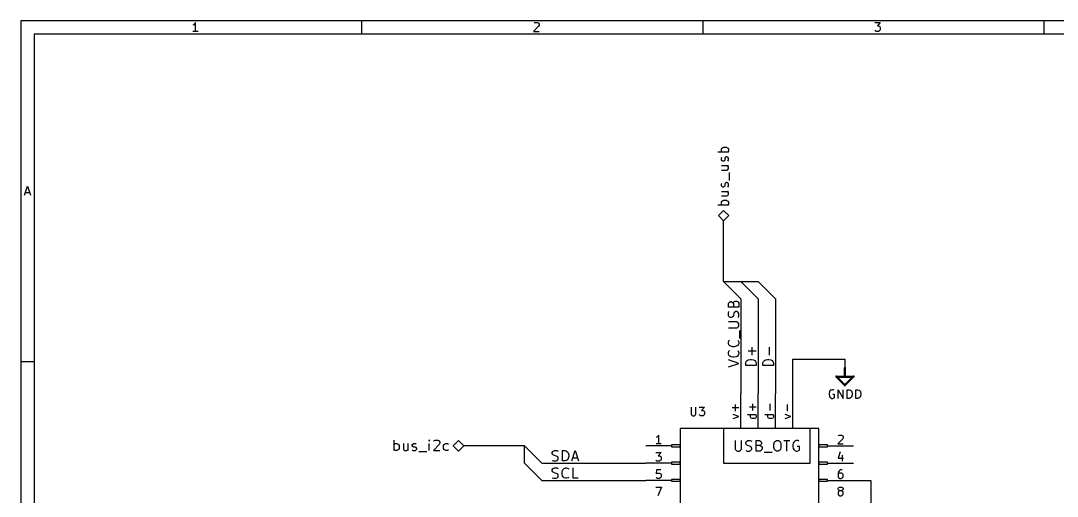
# Model space of a CAD drawing. Extents: x 10 to 287, y -200 to -10.
# Drawn here: x 10 to 161.9, y -79.8 to -10 of the extents above; entities that cross this region are included whole.
import ezdxf

# ---------------------------------------------------------------- set-up
doc = ezdxf.new("R2010")
doc.units = 0
doc.header["$MEASUREMENT"] = 0
doc.layers.add('BLACK', color=7, linetype='CONTINUOUS')
doc.layers.add('WHITE', color=7, linetype='CONTINUOUS')

msp = doc.modelspace()

# ---------------------------------------------------------------- linework, layer by layer
at = {"layer": 'Black'}
for p, q in [((10.0076, -10.0076), (10.0076, -200)), ((286.995, -10.0076), (10.0076, -10.0076)), ((35.3822, -10.5918), (35.2552, -10.6426)), ((35.4838, -10.4648), (35.3822, -10.5918)), ((35.6108, -10.287), (35.4838, -10.4648)), ((35.6108, -11.5824), (35.6108, -10.287)), ((59.9948, -11.9888), (59.9948, -10.0076)), ((85.2424, -10.3886), (85.2932, -10.3378)), ((85.2932, -10.3378), (85.4202, -10.287)), ((85.4202, -10.287), (85.725, -10.287)), ((85.725, -10.287), (85.852, -10.3378)), ((85.852, -10.3378), (85.9028, -10.3886)), ((85.9028, -10.3886), (85.979, -10.5156)), ((85.979, -10.5156), (85.979, -10.6426)), ((110.007, -11.9888), (110.007, -10.0076)), ((135.179, -10.287), (135.992, -10.287)), ((135.992, -10.287), (135.56, -10.7696)), ((159.995, -11.9888), (159.995, -10.0076)), ((11.9888, -11.9888), (11.9888, -198.018)), ((285.013, -11.9888), (11.9888, -11.9888)), ((35.9918, -11.5824), (35.2552, -11.5824)), ((85.9028, -10.8204), (85.1662, -11.5824)), ((85.1662, -11.5824), (85.979, -11.5824)), ((85.979, -10.6426), (85.9028, -10.8204)), ((135.255, -11.5062), (135.179, -11.4554)), ((135.382, -11.5824), (135.255, -11.5062)), ((135.738, -11.5824), (135.382, -11.5824)), ((135.56, -10.7696), (135.738, -10.7696)), ((135.738, -10.7696), (135.865, -10.8204)), ((135.865, -11.5062), (135.738, -11.5824)), ((135.865, -10.8204), (135.915, -10.8966)), ((135.915, -11.4554), (135.865, -11.5062)), ((135.915, -10.8966), (135.992, -11.0236)), ((135.992, -11.3284), (135.915, -11.4554)), ((135.992, -11.0236), (135.992, -11.3284)), ((112.7, -28.8798), (112.776, -28.7274)), ((112.776, -28.7274), (112.852, -28.6512)), ((112.852, -28.6512), (113.005, -28.575)), ((113.005, -28.575), (113.436, -28.575)), ((113.436, -28.575), (113.563, -28.6512)), ((113.563, -28.6512), (113.64, -28.7274)), ((113.64, -28.7274), (113.716, -28.8798)), ((113.716, -29.3116), (112.192, -29.3116)), ((112.7, -29.1592), (112.7, -28.8798)), ((112.776, -29.3116), (112.7, -29.1592)), ((112.7, -30.1752), (112.776, -30.0482)), ((112.7, -30.4038), (112.7, -30.1752)), ((113.284, -30.0482), (113.208, -30.1752)), ((113.208, -30.1752), (113.208, -30.4038)), ((113.436, -29.972), (113.284, -30.0482)), ((113.513, -29.972), (113.436, -29.972)), ((113.64, -30.0482), (113.513, -29.972)), ((113.716, -29.1592), (113.64, -29.3116)), ((113.716, -30.1752), (113.64, -30.0482)), ((113.716, -28.8798), (113.716, -29.1592)), ((113.716, -30.48), (113.716, -30.1752)), ((112.776, -30.5562), (112.7, -30.4038)), ((112.7, -31.2674), (113.716, -31.2674)), ((112.928, -30.6324), (112.776, -30.5562)), ((113.005, -30.6324), (112.928, -30.6324)), ((113.132, -30.5562), (113.005, -30.6324)), ((113.208, -30.4038), (113.132, -30.5562)), ((113.513, -31.9278), (113.64, -31.8516)), ((113.64, -31.3436), (113.563, -31.2674)), ((113.64, -30.6324), (113.716, -30.48)), ((113.716, -31.496), (113.64, -31.3436)), ((113.64, -31.8516), (113.716, -31.6992)), ((113.716, -31.6992), (113.716, -31.496)), ((112.7, -31.9278), (113.513, -31.9278)), ((113.868, -33.4518), (113.868, -32.2834)), ((10.5664, -35.5854), (10.9982, -34.29)), ((10.9982, -34.29), (11.43, -35.5854)), ((112.7, -33.9598), (112.776, -33.8328)), ((112.7, -34.1884), (112.7, -33.9598)), ((112.776, -34.3408), (112.7, -34.1884)), ((112.928, -34.417), (112.776, -34.3408)), ((113.005, -34.417), (112.928, -34.417)), ((113.132, -34.3408), (113.005, -34.417)), ((113.208, -34.1884), (113.132, -34.3408)), ((113.284, -33.8328), (113.208, -33.9598)), ((113.208, -33.9598), (113.208, -34.1884)), ((113.436, -33.7566), (113.284, -33.8328)), ((113.513, -33.7566), (113.436, -33.7566)), ((113.64, -33.8328), (113.513, -33.7566)), ((113.716, -33.9598), (113.64, -33.8328)), ((113.64, -34.417), (113.716, -34.2646)), ((113.716, -34.2646), (113.716, -33.9598)), ((10.6934, -35.2044), (11.303, -35.2044)), ((112.7, -35.052), (113.716, -35.052)), ((112.7, -35.7124), (113.513, -35.7124)), ((112.776, -36.4998), (112.852, -36.4236)), ((112.852, -36.4236), (113.005, -36.3474)), ((113.005, -36.3474), (113.436, -36.3474)), ((113.436, -36.3474), (113.563, -36.4236)), ((113.513, -35.7124), (113.64, -35.6362)), ((113.64, -35.1282), (113.563, -35.052)), ((113.563, -36.4236), (113.64, -36.4998)), ((113.716, -35.2806), (113.64, -35.1282)), ((113.64, -35.6362), (113.716, -35.4838)), ((113.716, -35.4838), (113.716, -35.2806)), ((113.716, -37.084), (112.192, -37.084)), ((112.268, -38.608), (113.03, -37.846)), ((112.7, -36.6522), (112.776, -36.4998)), ((112.7, -36.9316), (112.7, -36.6522)), ((112.776, -37.084), (112.7, -36.9316)), ((113.03, -37.846), (113.792, -38.608)), ((113.64, -36.4998), (113.716, -36.6522)), ((113.716, -36.9316), (113.64, -37.084)), ((113.716, -36.6522), (113.716, -36.9316)), ((113.03, -39.37), (112.268, -38.608)), ((113.792, -38.608), (113.03, -39.37)), ((113.03, -48.26), (113.03, -39.37)), ((113.03, -48.26), (115.57, -50.8)), ((113.03, -48.26), (118.11, -48.26)), ((115.57, -48.26), (118.11, -50.8)), ((118.11, -48.26), (120.65, -50.8)), ((115.57, -50.8), (115.57, -64.77)), ((118.11, -50.8), (118.11, -64.77)), ((120.65, -50.8), (120.65, -64.77)), ((10.0076, -59.9948), (11.9888, -59.9948)), ((123.19, -64.77), (123.19, -59.69)), ((123.19, -59.69), (130.81, -59.69)), ((130.81, -59.69), (130.81, -60.96)), ((130.759, -63.5508), (129.489, -62.2808)), ((129.54, -62.1538), (130.81, -62.1538)), ((130.861, -63.4492), (129.591, -62.1792)), ((130.734, -62.23), (130.734, -60.96)), ((132.029, -62.1792), (130.759, -63.4492)), ((130.81, -62.1538), (132.08, -62.1538)), ((132.131, -62.2808), (130.861, -63.5508)), ((130.886, -62.23), (130.886, -60.96)), ((129.54, -62.3062), (130.81, -62.3062)), ((130.81, -62.3062), (132.08, -62.3062)), ((115.57, -69.85), (115.57, -64.77)), ((118.11, -69.85), (118.11, -64.77)), ((120.65, -69.85), (120.65, -64.77)), ((123.19, -69.85), (123.19, -64.77)), ((128.549, -64.4652), (128.499, -64.6938)), ((128.499, -64.6938), (128.499, -64.8716)), ((128.499, -64.8716), (128.549, -65.1256)), ((128.6, -64.3382), (128.549, -64.4652)), ((128.549, -65.1256), (128.6, -65.2272)), ((128.727, -64.2112), (128.6, -64.3382)), ((128.6, -65.2272), (128.727, -65.3542)), ((128.905, -64.1604), (128.727, -64.2112)), ((129.083, -64.1604), (128.905, -64.1604)), ((129.261, -64.8716), (129.032, -64.8716)), ((129.21, -64.2112), (129.083, -64.1604)), ((129.21, -65.3542), (129.261, -65.3034)), ((129.261, -65.3034), (129.261, -64.8716)), ((129.819, -65.4304), (129.819, -64.1604)), ((129.819, -64.1604), (130.531, -65.4304)), ((130.531, -65.4304), (130.531, -64.1604)), ((131.14, -65.4304), (131.14, -64.1604)), ((131.14, -64.1604), (131.445, -64.1604)), ((131.445, -64.1604), (131.623, -64.2112)), ((131.623, -64.2112), (131.75, -64.3382)), ((131.75, -65.2272), (131.623, -65.3542)), ((131.75, -64.3382), (131.801, -64.4652)), ((131.801, -65.1256), (131.75, -65.2272)), ((131.801, -64.4652), (131.851, -64.6938)), ((131.851, -64.8716), (131.801, -65.1256)), ((131.851, -64.6938), (131.851, -64.8716)), ((132.41, -65.4304), (132.41, -64.1604)), ((132.41, -64.1604), (132.715, -64.1604)), ((132.715, -64.1604), (132.893, -64.2112)), ((132.893, -64.2112), (133.02, -64.3382)), ((133.02, -65.2272), (132.893, -65.3542)), ((133.02, -64.3382), (133.071, -64.4652)), ((133.071, -65.1256), (133.02, -65.2272)), ((133.071, -64.4652), (133.121, -64.6938)), ((133.121, -64.8716), (133.071, -65.1256)), ((133.121, -64.6938), (133.121, -64.8716)), ((115.265, -66.8274), (114.3, -66.8274)), ((114.783, -67.31), (114.783, -66.3448)), ((117.805, -66.7258), (116.84, -66.7258)), ((117.323, -67.2084), (117.323, -66.2432)), ((119.863, -67.2084), (119.863, -66.2432)), ((122.403, -67.31), (122.403, -66.3448)), ((128.727, -65.3542), (128.905, -65.4304)), ((128.905, -65.4304), (129.032, -65.4304)), ((129.032, -65.4304), (129.21, -65.3542)), ((131.445, -65.4304), (131.14, -65.4304)), ((131.623, -65.3542), (131.445, -65.4304)), ((132.715, -65.4304), (132.41, -65.4304)), ((132.893, -65.3542), (132.715, -65.4304)), ((115.265, -68.0974), (114.402, -67.7926)), ((114.402, -68.4022), (115.265, -68.0974)), ((117.805, -67.818), (116.535, -67.818)), ((116.942, -67.9196), (117.018, -67.818)), ((116.942, -68.1736), (116.942, -67.9196)), ((117.018, -68.3006), (116.942, -68.1736)), ((117.069, -68.3514), (117.018, -68.3006)), ((117.196, -68.4022), (117.069, -68.3514)), ((117.678, -68.3514), (117.551, -68.4022)), ((117.729, -68.3006), (117.678, -68.3514)), ((117.729, -67.818), (117.805, -67.9196)), ((117.805, -68.1736), (117.729, -68.3006)), ((117.805, -67.9196), (117.805, -68.1736)), ((120.345, -67.818), (119.075, -67.818)), ((119.482, -67.9196), (119.558, -67.818)), ((119.482, -68.1736), (119.482, -67.9196)), ((119.558, -68.3006), (119.482, -68.1736)), ((119.609, -68.3514), (119.558, -68.3006)), ((119.736, -68.4022), (119.609, -68.3514)), ((120.218, -68.3514), (120.091, -68.4022)), ((120.269, -68.3006), (120.218, -68.3514)), ((120.269, -67.818), (120.345, -67.9196)), ((120.345, -68.1736), (120.269, -68.3006)), ((120.345, -67.9196), (120.345, -68.1736)), ((122.885, -68.0974), (122.022, -67.7926)), ((122.022, -68.4022), (122.885, -68.0974)), ((106.68, -69.85), (106.68, -123.19)), ((127, -69.85), (106.68, -69.85)), ((113.03, -69.85), (113.03, -74.93)), ((125.73, -69.85), (113.03, -69.85)), ((117.551, -68.4022), (117.196, -68.4022)), ((120.091, -68.4022), (119.736, -68.4022)), ((125.73, -74.93), (125.73, -69.85)), ((127, -123.19), (127, -69.85)), ((103.251, -71.12), (103.149, -71.1708)), ((103.378, -70.993), (103.251, -71.12)), ((103.505, -70.8152), (103.378, -70.993)), ((103.505, -72.0852), (103.505, -70.8152)), ((130.48, -71.3486), (129.743, -72.0852)), ((129.819, -70.9168), (129.87, -70.866)), ((129.87, -70.866), (129.997, -70.8152)), ((129.997, -70.8152), (130.302, -70.8152)), ((130.302, -70.8152), (130.404, -70.866)), ((130.404, -70.866), (130.48, -70.9168)), ((130.48, -70.9168), (130.531, -71.0438)), ((130.531, -71.1708), (130.48, -71.3486)), ((130.531, -71.0438), (130.531, -71.1708)), ((64.7192, -73.0758), (64.7192, -71.5518)), ((64.7192, -72.136), (64.8716, -72.0598)), ((64.8716, -72.0598), (65.151, -72.0598)), ((65.151, -72.0598), (65.3034, -72.136)), ((65.3034, -72.136), (65.3796, -72.2122)), ((65.3796, -72.2122), (65.4558, -72.3646)), ((65.4558, -72.7964), (65.3796, -72.9234)), ((65.4558, -72.3646), (65.4558, -72.7964)), ((66.0908, -72.0598), (66.0908, -72.8726)), ((66.0908, -72.8726), (66.167, -72.9996)), ((66.7512, -72.0598), (66.7512, -73.0758)), ((67.3862, -72.2884), (67.4624, -72.136)), ((67.3862, -72.3646), (67.3862, -72.2884)), ((67.4624, -72.4916), (67.3862, -72.3646)), ((67.4624, -72.136), (67.6148, -72.0598)), ((67.6148, -72.5678), (67.4624, -72.4916)), ((67.6148, -72.0598), (67.8434, -72.0598)), ((67.8434, -72.5678), (67.6148, -72.5678)), ((67.8434, -72.0598), (67.9704, -72.136)), ((67.9704, -72.644), (67.8434, -72.5678)), ((68.0466, -72.7964), (67.9704, -72.644)), ((67.9704, -72.9996), (68.0466, -72.8726)), ((68.0466, -72.8726), (68.0466, -72.7964)), ((69.8754, -71.5518), (69.7992, -71.628)), ((69.7992, -71.628), (69.8754, -71.7042)), ((69.9516, -71.628), (69.8754, -71.5518)), ((69.8754, -71.5518), (69.8754, -71.7042)), ((69.8754, -71.7042), (69.9516, -71.628)), ((69.8754, -73.0758), (69.8754, -72.0598)), ((71.3486, -72.2122), (70.485, -73.0758)), ((70.5358, -71.7042), (70.612, -71.628)), ((70.612, -71.628), (70.7644, -71.5518)), ((70.7644, -71.5518), (71.12, -71.5518)), ((71.12, -71.5518), (71.2724, -71.628)), ((71.2724, -71.628), (71.3486, -71.7042)), ((71.3486, -71.7042), (71.4248, -71.8566)), ((71.4248, -71.9836), (71.3486, -72.2122)), ((71.4248, -71.8566), (71.4248, -71.9836)), ((71.9836, -72.3646), (72.0598, -72.2122)), ((71.9836, -72.7964), (71.9836, -72.3646)), ((72.0598, -72.9234), (71.9836, -72.7964)), ((72.0598, -72.2122), (72.136, -72.136)), ((72.136, -72.136), (72.2884, -72.0598)), ((72.2884, -72.0598), (72.5678, -72.0598)), ((72.5678, -72.0598), (72.7202, -72.136)), ((74.168, -71.628), (73.406, -72.39)), ((73.406, -72.39), (74.168, -73.152)), ((74.93, -72.39), (74.168, -71.628)), ((74.168, -73.152), (74.93, -72.39)), ((83.82, -72.39), (74.93, -72.39)), ((83.82, -72.39), (86.36, -74.93)), ((83.82, -74.93), (83.82, -72.39)), ((105.41, -72.39), (101.6, -72.39)), ((103.861, -72.0852), (103.149, -72.0852)), ((105.41, -72.263), (105.41, -72.517)), ((106.68, -72.263), (105.41, -72.263)), ((105.41, -72.517), (106.68, -72.517)), ((106.68, -72.517), (106.68, -72.263)), ((114.732, -71.628), (114.732, -72.8726)), ((114.732, -72.8726), (114.808, -72.9996)), ((115.545, -72.9996), (115.621, -72.8726)), ((115.621, -72.8726), (115.621, -71.628)), ((116.256, -71.9328), (116.332, -71.7804)), ((116.256, -72.0598), (116.256, -71.9328)), ((116.332, -72.2122), (116.256, -72.0598)), ((116.332, -71.7804), (116.408, -71.7042)), ((116.408, -72.2884), (116.332, -72.2122)), ((116.408, -71.7042), (116.561, -71.628)), ((116.561, -72.3646), (116.408, -72.2884)), ((116.561, -71.628), (116.916, -71.628)), ((116.84, -72.4408), (116.561, -72.3646)), ((116.992, -72.4916), (116.84, -72.4408)), ((116.916, -71.628), (117.145, -71.7042)), ((117.069, -72.5678), (116.992, -72.4916)), ((117.145, -72.7202), (117.069, -72.5678)), ((117.069, -72.9996), (117.145, -72.8726)), ((117.145, -72.8726), (117.145, -72.7202)), ((117.78, -73.152), (117.78, -71.628)), ((117.78, -71.628), (118.288, -71.628)), ((118.288, -72.3646), (117.78, -72.3646)), ((118.288, -71.628), (118.44, -71.7042)), ((118.44, -72.2884), (118.288, -72.3646)), ((118.288, -72.3646), (118.516, -72.4408)), ((118.44, -71.7042), (118.516, -71.7804)), ((118.516, -72.2122), (118.44, -72.2884)), ((118.516, -71.7804), (118.593, -71.9328)), ((118.593, -72.0598), (118.516, -72.2122)), ((118.516, -72.4408), (118.593, -72.4916)), ((118.593, -71.9328), (118.593, -72.0598)), ((118.593, -72.4916), (118.669, -72.644)), ((118.669, -72.8726), (118.593, -72.9996)), ((118.669, -72.644), (118.669, -72.8726)), ((120.396, -72.136), (120.472, -71.8566)), ((120.396, -72.644), (120.396, -72.136)), ((120.472, -72.9488), (120.396, -72.644)), ((120.472, -71.8566), (120.625, -71.7042)), ((120.625, -71.7042), (120.777, -71.628)), ((120.777, -71.628), (121.056, -71.628)), ((121.056, -71.628), (121.209, -71.7042)), ((121.209, -71.7042), (121.361, -71.8566)), ((121.361, -71.8566), (121.412, -72.136)), ((121.412, -72.644), (121.361, -72.9488)), ((121.412, -72.136), (121.412, -72.644)), ((121.869, -71.628), (122.733, -71.628)), ((122.301, -73.152), (122.301, -71.628)), ((123.241, -71.9836), (123.165, -72.2884)), ((123.165, -72.2884), (123.165, -72.4916)), ((123.165, -72.4916), (123.241, -72.7964)), ((123.317, -71.8566), (123.241, -71.9836)), ((123.241, -72.7964), (123.317, -72.9488)), ((123.469, -71.7042), (123.317, -71.8566)), ((123.673, -71.628), (123.469, -71.7042)), ((123.901, -71.628), (123.673, -71.628)), ((124.13, -72.4916), (123.825, -72.4916)), ((124.054, -71.7042), (123.901, -71.628)), ((124.13, -72.9996), (124.13, -72.4916)), ((127, -72.263), (127, -72.517)), ((128.27, -72.263), (127, -72.263)), ((127, -72.517), (128.27, -72.517)), ((128.27, -72.517), (128.27, -72.263)), ((128.27, -72.39), (132.08, -72.39)), ((129.743, -72.0852), (130.531, -72.0852)), ((64.8716, -73.0758), (64.7192, -72.9996)), ((65.151, -73.0758), (64.8716, -73.0758)), ((65.3034, -72.9996), (65.151, -73.0758)), ((65.3796, -72.9234), (65.3034, -72.9996)), ((66.167, -72.9996), (66.3194, -73.0758)), ((66.3194, -73.0758), (66.5226, -73.0758)), ((66.5226, -73.0758), (66.675, -72.9996)), ((66.675, -72.9996), (66.7512, -72.9234)), ((67.3862, -72.9996), (67.5386, -73.0758)), ((67.5386, -73.0758), (67.8434, -73.0758)), ((67.8434, -73.0758), (67.9704, -72.9996)), ((68.3514, -73.2282), (69.5198, -73.2282)), ((70.485, -73.0758), (71.4248, -73.0758)), ((72.136, -72.9996), (72.0598, -72.9234)), ((72.2884, -73.0758), (72.136, -72.9996)), ((72.5678, -73.0758), (72.2884, -73.0758)), ((72.7202, -72.9996), (72.5678, -73.0758)), ((103.073, -73.3552), (103.861, -73.3552)), ((103.861, -73.3552), (103.429, -73.8378)), ((103.429, -73.8378), (103.632, -73.8378)), ((103.632, -73.8378), (103.734, -73.8886)), ((103.734, -73.8886), (103.81, -73.9394)), ((103.81, -73.9394), (103.861, -74.0664)), ((103.861, -74.3712), (103.81, -74.4982)), ((103.861, -74.0664), (103.861, -74.3712)), ((114.808, -72.9996), (114.884, -73.0758)), ((114.884, -73.0758), (115.037, -73.152)), ((115.037, -73.152), (115.316, -73.152)), ((115.316, -73.152), (115.468, -73.0758)), ((115.468, -73.0758), (115.545, -72.9996)), ((116.256, -73.0758), (116.484, -73.152)), ((116.484, -73.152), (116.84, -73.152)), ((116.84, -73.152), (116.992, -73.0758)), ((116.992, -73.0758), (117.069, -72.9996)), ((118.364, -73.152), (117.78, -73.152)), ((118.516, -73.0758), (118.364, -73.152)), ((118.593, -72.9996), (118.516, -73.0758)), ((118.948, -73.3044), (120.117, -73.3044)), ((120.625, -73.0758), (120.472, -72.9488)), ((120.777, -73.152), (120.625, -73.0758)), ((121.056, -73.152), (120.777, -73.152)), ((121.209, -73.0758), (121.056, -73.152)), ((121.361, -72.9488), (121.209, -73.0758)), ((123.317, -72.9488), (123.469, -73.0758)), ((123.469, -73.0758), (123.673, -73.152)), ((123.673, -73.152), (123.825, -73.152)), ((123.825, -73.152), (124.054, -73.0758)), ((124.054, -73.0758), (124.13, -72.9996)), ((130.099, -73.279), (129.819, -74.1934)), ((129.819, -74.1934), (130.581, -74.1934)), ((130.404, -73.7616), (130.404, -74.6252)), ((83.82, -74.93), (86.36, -77.47)), ((86.36, -74.93), (101.6, -74.93)), ((105.41, -74.93), (101.6, -74.93)), ((103.149, -74.549), (103.073, -74.4982)), ((103.251, -74.6252), (103.149, -74.549)), ((103.2, -75.8952), (103.149, -76.4794)), ((103.81, -75.8952), (103.2, -75.8952)), ((103.632, -74.6252), (103.251, -74.6252)), ((103.734, -74.549), (103.632, -74.6252)), ((103.81, -74.4982), (103.734, -74.549)), ((105.41, -74.803), (105.41, -75.057)), ((106.68, -74.803), (105.41, -74.803)), ((105.41, -75.057), (106.68, -75.057)), ((106.68, -75.057), (106.68, -74.803)), ((113.03, -74.93), (125.73, -74.93)), ((127, -74.803), (127, -75.057)), ((128.27, -74.803), (127, -74.803)), ((127, -75.057), (128.27, -75.057)), ((128.27, -75.057), (128.27, -74.803)), ((128.27, -74.93), (132.08, -74.93)), ((130.048, -75.946), (129.997, -75.9968)), ((130.175, -75.8952), (130.048, -75.946)), ((130.404, -75.8952), (130.175, -75.8952)), ((86.36, -77.47), (101.6, -77.47)), ((105.41, -77.47), (101.6, -77.47)), ((103.149, -76.4794), (103.2, -76.4286)), ((103.2, -77.089), (103.149, -77.0382)), ((103.2, -76.4286), (103.327, -76.3778)), ((103.327, -77.1652), (103.2, -77.089)), ((103.327, -76.3778), (103.632, -76.3778)), ((103.632, -77.1652), (103.327, -77.1652)), ((103.632, -76.3778), (103.734, -76.4286)), ((103.734, -77.089), (103.632, -77.1652)), ((103.734, -76.4286), (103.81, -76.4794)), ((103.81, -77.0382), (103.734, -77.089)), ((103.81, -76.4794), (103.861, -76.6064)), ((103.861, -76.9112), (103.81, -77.0382)), ((103.861, -76.6064), (103.861, -76.9112)), ((105.41, -77.343), (105.41, -77.597)), ((106.68, -77.343), (105.41, -77.343)), ((106.68, -77.597), (106.68, -77.343)), ((127, -77.343), (127, -77.597)), ((128.27, -77.343), (127, -77.343)), ((128.27, -77.597), (128.27, -77.343)), ((128.27, -77.47), (132.08, -77.47)), ((129.87, -76.2), (129.819, -76.4286)), ((129.819, -76.4286), (129.819, -76.9112)), ((129.87, -76.4794), (129.819, -76.6064)), ((129.819, -76.9112), (129.87, -77.0382)), ((129.997, -75.9968), (129.87, -76.2)), ((129.921, -76.4286), (129.87, -76.4794)), ((129.87, -77.0382), (129.921, -77.089)), ((130.048, -76.3778), (129.921, -76.4286)), ((129.921, -77.089), (130.048, -77.1652)), ((130.302, -76.3778), (130.048, -76.3778)), ((130.048, -77.1652), (130.302, -77.1652)), ((130.404, -76.4286), (130.302, -76.3778)), ((130.302, -77.1652), (130.404, -77.089)), ((130.48, -76.4794), (130.404, -76.4286)), ((130.404, -77.089), (130.48, -77.0382)), ((130.531, -76.6064), (130.48, -76.4794)), ((130.48, -77.0382), (130.531, -76.9112)), ((130.531, -76.9112), (130.531, -76.6064)), ((132.08, -77.47), (134.62, -77.47)), ((134.62, -77.47), (134.62, -146.05)), ((103.073, -78.4352), (103.911, -78.4352)), ((103.911, -78.4352), (103.378, -79.7052)), ((105.41, -77.597), (106.68, -77.597)), ((127, -77.597), (128.27, -77.597)), ((129.819, -78.6638), (129.87, -78.5368)), ((129.819, -78.74), (129.819, -78.6638)), ((129.87, -78.8416), (129.819, -78.74)), ((129.87, -78.5368), (129.921, -78.486)), ((129.921, -78.9178), (129.87, -78.8416)), ((129.921, -78.486), (130.048, -78.4352)), ((130.048, -78.9686), (129.921, -78.9178)), ((130.048, -78.9686), (129.921, -79.0194)), ((130.048, -78.4352), (130.302, -78.4352)), ((130.302, -78.9686), (130.048, -78.9686)), ((130.302, -78.4352), (130.404, -78.486)), ((130.404, -78.9178), (130.302, -78.9686)), ((130.404, -79.0194), (130.302, -78.9686)), ((130.404, -78.486), (130.48, -78.5368)), ((130.48, -78.8416), (130.404, -78.9178)), ((130.48, -78.5368), (130.531, -78.6638)), ((130.531, -78.74), (130.48, -78.8416)), ((130.531, -78.6638), (130.531, -78.74)), ((129.87, -79.0956), (129.819, -79.2226)), ((129.819, -79.2226), (129.819, -79.4512)), ((129.819, -79.4512), (129.87, -79.5782)), ((129.921, -79.0194), (129.87, -79.0956)), ((129.87, -79.5782), (129.921, -79.629)), ((129.921, -79.629), (130.048, -79.7052)), ((130.048, -79.7052), (130.302, -79.7052)), ((130.302, -79.7052), (130.404, -79.629)), ((130.48, -79.0956), (130.404, -79.0194)), ((130.404, -79.629), (130.48, -79.5782)), ((130.531, -79.2226), (130.48, -79.0956)), ((130.48, -79.5782), (130.531, -79.4512)), ((130.531, -79.4512), (130.531, -79.2226))]:
    msp.add_line(p, q, dxfattribs=at)
for centre, start, end in [((129.54, -62.23), 405, 585), ((129.54, -62.23), 90, 270), ((130.81, -60.96), 360, 540), ((130.81, -62.23), 90, 270), ((130.81, -62.23), 180, 360), ((130.81, -62.23), 270, 450), ((132.08, -62.23), 315, 495), ((132.08, -62.23), 270, 450), ((130.81, -63.5), 495, 675), ((130.81, -63.5), 225, 405)]:
    msp.add_arc(centre, 0.0762, start, end, dxfattribs=at)
at = {"layer": 'White'}
for p, q in [((113.716, -51.5366), (113.792, -51.3842)), ((113.716, -52.0446), (113.716, -51.5366)), ((113.792, -51.3842), (113.868, -51.308)), ((113.868, -51.308), (114.021, -51.2318)), ((114.021, -51.2318), (114.148, -51.2318)), ((114.148, -51.2318), (114.3, -51.308)), ((114.3, -51.308), (114.376, -51.3842)), ((114.376, -51.3842), (114.452, -51.5366)), ((114.452, -51.5366), (114.529, -51.308)), ((114.452, -51.5366), (114.452, -52.0446)), ((114.529, -51.308), (114.579, -51.2318)), ((114.579, -51.2318), (114.732, -51.1556)), ((114.732, -51.1556), (114.96, -51.1556)), ((114.96, -51.1556), (115.087, -51.2318)), ((115.087, -51.2318), (115.164, -51.308)), ((115.164, -51.308), (115.24, -51.4604)), ((115.24, -51.4604), (115.24, -52.0446)), ((115.24, -52.0446), (113.716, -52.0446)), ((113.716, -52.9082), (113.792, -52.6796)), ((113.716, -53.2638), (113.716, -52.9082)), ((114.529, -52.9844), (114.452, -53.2638)), ((114.579, -52.832), (114.529, -52.9844)), ((114.656, -52.7558), (114.579, -52.832)), ((114.808, -52.6796), (114.656, -52.7558)), ((114.96, -52.6796), (114.808, -52.6796)), ((115.087, -52.7558), (114.96, -52.6796)), ((115.164, -52.832), (115.087, -52.7558)), ((115.24, -52.9844), (115.164, -52.832)), ((115.24, -53.34), (115.24, -52.9844)), ((113.792, -53.4162), (113.716, -53.2638)), ((114.96, -54.2036), (113.716, -54.2036)), ((113.868, -53.4924), (113.792, -53.4162)), ((114.021, -53.5686), (113.868, -53.4924)), ((114.148, -53.5686), (114.021, -53.5686)), ((114.3, -53.4924), (114.148, -53.5686)), ((114.376, -53.4162), (114.3, -53.4924)), ((114.452, -53.2638), (114.376, -53.4162)), ((115.087, -54.2798), (114.96, -54.2036)), ((115.164, -54.356), (115.087, -54.2798)), ((115.164, -53.5686), (115.24, -53.34)), ((115.24, -54.5084), (115.164, -54.356)), ((115.24, -54.7878), (115.24, -54.5084)), ((113.716, -55.0926), (114.96, -55.0926)), ((114.96, -55.0926), (115.087, -55.0164)), ((115.087, -55.0164), (115.164, -54.9402)), ((115.164, -54.9402), (115.24, -54.7878)), ((115.392, -56.6166), (115.392, -55.4482)), ((113.716, -57.2008), (113.792, -56.9722)), ((113.716, -57.3532), (113.716, -57.2008)), ((113.792, -57.5564), (113.716, -57.3532)), ((113.792, -56.9722), (113.868, -56.896)), ((113.944, -57.7088), (113.792, -57.5564)), ((114.071, -57.785), (113.944, -57.7088)), ((115.037, -57.7088), (114.884, -57.785)), ((115.164, -57.5564), (115.037, -57.7088)), ((115.087, -56.896), (115.164, -56.9722)), ((115.164, -56.9722), (115.24, -57.2008)), ((115.24, -57.3532), (115.164, -57.5564)), ((115.24, -57.2008), (115.24, -57.3532)), ((113.716, -58.7248), (113.792, -58.4962)), ((113.716, -58.8772), (113.716, -58.7248)), ((113.792, -59.0804), (113.716, -58.8772)), ((113.792, -58.4962), (113.868, -58.42)), ((113.944, -59.2328), (113.792, -59.0804)), ((114.071, -59.309), (113.944, -59.2328)), ((114.376, -57.8612), (114.071, -57.785)), ((114.579, -57.8612), (114.376, -57.8612)), ((114.884, -57.785), (114.579, -57.8612)), ((115.037, -59.2328), (114.884, -59.309)), ((115.164, -59.0804), (115.037, -59.2328)), ((115.087, -58.42), (115.164, -58.4962)), ((115.164, -58.4962), (115.24, -58.7248)), ((115.24, -58.8772), (115.164, -59.0804)), ((115.24, -58.7248), (115.24, -58.8772)), ((117.78, -58.4962), (116.611, -58.4962)), ((117.196, -59.0804), (117.196, -57.912)), ((119.736, -59.0804), (119.736, -57.912)), ((115.24, -60.2996), (113.716, -59.7916)), ((113.716, -60.8076), (115.24, -60.2996)), ((114.376, -59.3852), (114.071, -59.309)), ((114.579, -59.3852), (114.376, -59.3852)), ((114.884, -59.309), (114.579, -59.3852)), ((116.256, -60.2234), (116.332, -60.0202)), ((116.256, -60.6044), (116.256, -60.2234)), ((117.78, -60.6044), (116.256, -60.6044)), ((116.332, -60.0202), (116.484, -59.8678)), ((116.484, -59.8678), (116.611, -59.7916)), ((116.611, -59.7916), (116.916, -59.7154)), ((116.916, -59.7154), (117.119, -59.7154)), ((117.119, -59.7154), (117.424, -59.7916)), ((117.424, -59.7916), (117.577, -59.8678)), ((117.577, -59.8678), (117.704, -60.0202)), ((117.704, -60.0202), (117.78, -60.2234)), ((117.78, -60.2234), (117.78, -60.6044)), ((118.796, -60.2234), (118.872, -60.0202)), ((118.796, -60.6044), (118.796, -60.2234)), ((120.32, -60.6044), (118.796, -60.6044)), ((118.872, -60.0202), (119.024, -59.8678)), ((119.024, -59.8678), (119.151, -59.7916)), ((119.151, -59.7916), (119.456, -59.7154)), ((119.456, -59.7154), (119.659, -59.7154)), ((119.659, -59.7154), (119.964, -59.7916)), ((119.964, -59.7916), (120.117, -59.8678)), ((120.117, -59.8678), (120.244, -60.0202)), ((120.244, -60.0202), (120.32, -60.2234)), ((120.32, -60.2234), (120.32, -60.6044)), ((108.255, -66.7004), (108.255, -67.7164)), ((108.966, -67.7164), (108.966, -66.7004)), ((109.449, -66.7004), (110.236, -66.7004)), ((110.236, -66.7004), (109.804, -67.183)), ((108.255, -67.7164), (108.306, -67.8434)), ((108.306, -67.8434), (108.382, -67.8942)), ((108.382, -67.8942), (108.483, -67.9704)), ((108.483, -67.9704), (108.737, -67.9704)), ((108.737, -67.9704), (108.864, -67.8942)), ((108.864, -67.8942), (108.915, -67.8434)), ((108.915, -67.8434), (108.966, -67.7164)), ((109.525, -67.8942), (109.449, -67.8434)), ((109.626, -67.9704), (109.525, -67.8942)), ((110.007, -67.9704), (109.626, -67.9704)), ((109.804, -67.183), (110.007, -67.183)), ((110.007, -67.183), (110.109, -67.2338)), ((110.109, -67.8942), (110.007, -67.9704)), ((110.109, -67.2338), (110.185, -67.2846)), ((110.185, -67.8434), (110.109, -67.8942)), ((110.185, -67.2846), (110.236, -67.4116)), ((110.236, -67.7164), (110.185, -67.8434)), ((110.236, -67.4116), (110.236, -67.7164)), ((87.9094, -73.3806), (87.9856, -73.2282)), ((87.9094, -73.5076), (87.9094, -73.3806)), ((87.9856, -73.66), (87.9094, -73.5076)), ((87.9856, -73.2282), (88.0618, -73.152)), ((88.0618, -73.7362), (87.9856, -73.66)), ((88.0618, -73.152), (88.2142, -73.0758)), ((88.2142, -73.8124), (88.0618, -73.7362)), ((88.2142, -73.0758), (88.5698, -73.0758)), ((88.4936, -73.8886), (88.2142, -73.8124)), ((88.646, -73.9394), (88.4936, -73.8886)), ((88.5698, -73.0758), (88.7984, -73.152)), ((88.7222, -74.0156), (88.646, -73.9394)), ((88.7984, -74.168), (88.7222, -74.0156)), ((88.7222, -74.4474), (88.7984, -74.3204)), ((88.7984, -74.3204), (88.7984, -74.168)), ((89.4334, -74.5998), (89.4334, -73.0758)), ((89.4334, -73.0758), (89.8144, -73.0758)), ((89.8144, -73.0758), (90.0176, -73.152)), ((90.0176, -73.152), (90.17, -73.3044)), ((90.17, -74.3966), (90.0176, -74.5236)), ((90.17, -73.3044), (90.2462, -73.4314)), ((90.2462, -74.2442), (90.17, -74.3966)), ((90.2462, -73.4314), (90.3224, -73.7362)), ((90.3224, -73.9394), (90.2462, -74.2442)), ((90.3224, -73.7362), (90.3224, -73.9394)), ((90.7542, -74.5998), (91.2622, -73.0758)), ((90.8812, -74.168), (91.6178, -74.168)), ((91.2622, -73.0758), (91.7702, -74.5998)), ((87.9094, -74.5236), (88.138, -74.5998)), ((87.9094, -75.9206), (87.9856, -75.7682)), ((87.9094, -76.0476), (87.9094, -75.9206)), ((87.9856, -75.7682), (88.0618, -75.692)), ((88.0618, -75.692), (88.2142, -75.6158)), ((88.138, -74.5998), (88.4936, -74.5998)), ((88.2142, -75.6158), (88.5698, -75.6158)), ((88.4936, -74.5998), (88.646, -74.5236)), ((88.5698, -75.6158), (88.7984, -75.692)), ((88.646, -74.5236), (88.7222, -74.4474)), ((89.8144, -74.5998), (89.4334, -74.5998)), ((89.4334, -75.9714), (89.5096, -75.8444)), ((89.5096, -75.8444), (89.662, -75.692)), ((89.662, -75.692), (89.8652, -75.6158)), ((90.0176, -74.5236), (89.8144, -74.5998)), ((89.8652, -75.6158), (90.0176, -75.6158)), ((90.0176, -75.6158), (90.2462, -75.692)), ((90.2462, -75.692), (90.3224, -75.7682)), ((90.9574, -77.1398), (90.9574, -75.6158)), ((87.9856, -76.2), (87.9094, -76.0476)), ((87.9094, -77.0636), (88.138, -77.1398)), ((88.0618, -76.2762), (87.9856, -76.2)), ((88.2142, -76.3524), (88.0618, -76.2762)), ((88.138, -77.1398), (88.4936, -77.1398)), ((88.4936, -76.4286), (88.2142, -76.3524)), ((88.646, -76.4794), (88.4936, -76.4286)), ((88.4936, -77.1398), (88.646, -77.0636)), ((88.7222, -76.5556), (88.646, -76.4794)), ((88.646, -77.0636), (88.7222, -76.9874)), ((88.7984, -76.708), (88.7222, -76.5556)), ((88.7222, -76.9874), (88.7984, -76.8604)), ((88.7984, -76.8604), (88.7984, -76.708)), ((89.3572, -76.2762), (89.4334, -75.9714)), ((89.3572, -76.4794), (89.3572, -76.2762)), ((89.4334, -76.7842), (89.3572, -76.4794)), ((89.5096, -76.9366), (89.4334, -76.7842)), ((89.662, -77.0636), (89.5096, -76.9366)), ((89.8652, -77.1398), (89.662, -77.0636)), ((90.0176, -77.1398), (89.8652, -77.1398)), ((90.2462, -77.0636), (90.0176, -77.1398)), ((90.3224, -76.9874), (90.2462, -77.0636)), ((91.694, -77.1398), (90.9574, -77.1398))]:
    msp.add_line(p, q, dxfattribs=at)

doc.saveas('drawing.dxf')
